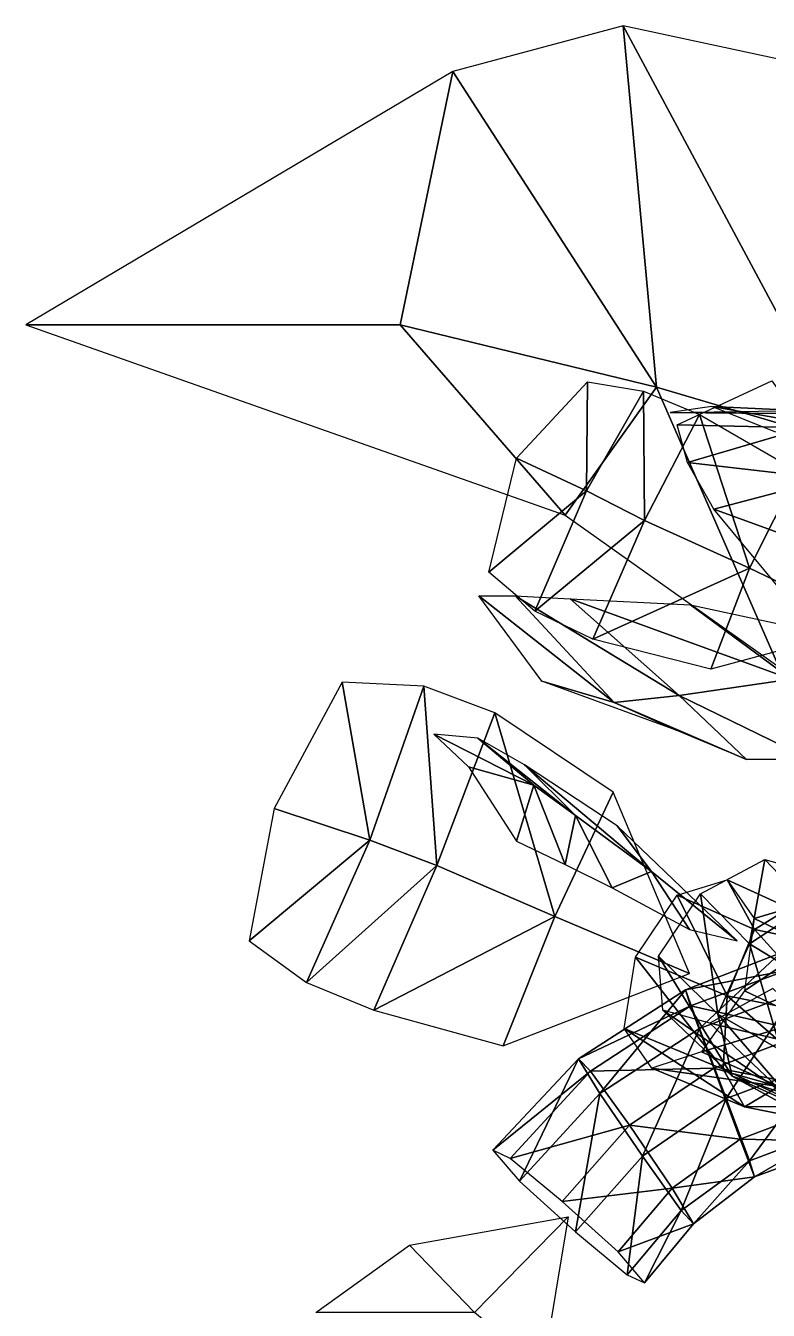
# Model space of a CAD drawing. Extents: x -6.8 to 6.8, y -29 to 29.
# Drawn here: x -3.982 to -2.159, y 25.085 to 28.24 of the extents above; entities that cross this region are included whole.
import ezdxf

# ---------------------------------------------------------------- set-up
doc = ezdxf.new("R2010")
doc.units = 0

msp = doc.modelspace()

# ---------------------------------------------------------------- linework, layer by layer
at = {"layer": 'flower_stems1', "color": 3}
for points in [[(-2.20495, 25.9848, -10.28741), (-2.32495, 26.10729, -10.40496), (-2.16741, 26.19232, -10.47491)], [(-2.20495, 25.9848, -10.28741), (-2.16741, 26.19232, -10.47491), (-2.05993, 26.07983, -10.36993)], [(-2.05993, 26.07983, -10.36993), (-2.16741, 26.19232, -10.47491), (-2.05242, 26.15979, -10.62243)], [(-2.19293, 26.01983, -9.56994), (-2.38244, 26.10479, -9.70996), (-2.25994, 26.14233, -9.85241)], [(-2.19293, 26.01983, -9.56994), (-2.25994, 26.14233, -9.85241), (-2.10742, 26.07232, -9.73242)], [(-2.10742, 26.07232, -9.73242), (-2.25994, 26.14233, -9.85241), (-2.19372, 26.0473, -10.00244)], [(-2.25994, 25.85729, -9.49743), (-2.48492, 25.95233, -9.65747), (-2.38244, 26.10479, -9.70996)], [(-2.28247, 25.81231, -10.30767), (-2.42871, 25.95483, -10.45245), (-2.32495, 26.10729, -10.40496)], [(-2.25994, 25.85729, -9.49743), (-2.38244, 26.10479, -9.70996), (-2.19293, 26.01983, -9.56994)], [(-2.28247, 25.81231, -10.30767), (-2.32495, 26.10729, -10.40496), (-2.20495, 25.9848, -10.28741)], [(-2.07745, 25.90728, -10.14495), (-2.20495, 25.9848, -10.28741), (-2.05993, 26.07983, -10.36993)], [(-2.10742, 26.07232, -9.73242), (-2.19372, 26.0473, -10.00244), (-2.05242, 25.98028, -9.89245)], [(-1.96997, 25.9743, -9.46746), (-2.19293, 26.01983, -9.56994), (-2.10742, 26.07232, -9.73242)], [(-2.05242, 25.98028, -9.89245), (-2.19372, 26.0473, -10.00244), (-2.21746, 25.86981, -10.07244)], [(-1.99743, 25.8048, -9.38244), (-2.25994, 25.85729, -9.49743), (-2.19293, 26.01983, -9.56994)], [(-1.99743, 25.8048, -9.38244), (-2.19293, 26.01983, -9.56994), (-1.96997, 25.9743, -9.46746)], [(-2.12744, 25.72308, -10.13244), (-2.28247, 25.81231, -10.30767), (-2.20495, 25.9848, -10.28741)], [(-2.05242, 25.98028, -9.89245), (-2.21746, 25.86981, -10.07244), (-2.06494, 25.7973, -9.95245)], [(-2.12744, 25.72308, -10.13244), (-2.20495, 25.9848, -10.28741), (-2.07745, 25.90728, -10.14495)], [(-2.26995, 25.6773, -9.56018), (-2.51245, 25.77734, -9.72741), (-2.48492, 25.95233, -9.65747)], [(-2.26995, 25.6773, -9.56018), (-2.48492, 25.95233, -9.65747), (-2.25994, 25.85729, -9.49743)], [(-2.24743, 25.65979, -10.41741), (-2.42871, 25.95483, -10.45245), (-2.28247, 25.81231, -10.30767)], [(-2.24743, 25.65979, -10.41741), (-2.41741, 25.82232, -10.58996), (-2.42871, 25.95483, -10.45245)], [(-2.12994, 25.96179, -9.62243), (-2.36242, 25.87231, -9.62493), (-2.32745, 25.77734, -9.78491)], [(-2.11492, 25.91979, -9.43493), (-2.36242, 25.87231, -9.62493), (-2.12994, 25.96179, -9.62243)], [(-2.12994, 25.96179, -9.62243), (-2.32745, 25.77734, -9.78491), (-2.09246, 25.8648, -9.78491)], [(-2.11492, 25.91979, -9.43493), (-2.34997, 25.83233, -9.43743), (-2.36242, 25.87231, -9.62493)], [(-2.05993, 25.76733, -9.33496), (-2.34997, 25.83233, -9.43743), (-2.11492, 25.91979, -9.43493)], [(-2.36242, 25.87231, -9.62493), (-2.62493, 25.70233, -9.61492), (-2.57244, 25.6173, -9.77746)], [(-2.34997, 25.83233, -9.43743), (-2.62493, 25.70233, -9.61492), (-2.36242, 25.87231, -9.62493)], [(-2.36242, 25.87231, -9.62493), (-2.57244, 25.6173, -9.77746), (-2.32745, 25.77734, -9.78491)], [(-1.97497, 25.71307, -10.63745), (-2.14746, 25.87481, -10.81042), (-2.30242, 25.78979, -10.73742)], [(-2.09246, 25.8648, -9.78491), (-2.32745, 25.77734, -9.78491), (-2.26245, 25.60479, -9.82995)], [(-2.06494, 25.7973, -9.95245), (-2.21746, 25.86981, -10.07244), (-2.32244, 25.71929, -10.01995)], [(-1.98992, 25.62231, -9.43743), (-2.26995, 25.6773, -9.56018), (-2.25994, 25.85729, -9.49743)], [(-2.09246, 25.8648, -9.78491), (-2.26245, 25.60479, -9.82995), (-2.02746, 25.69232, -9.82745)], [(-1.98992, 25.62231, -9.43743), (-2.25994, 25.85729, -9.49743), (-1.99743, 25.8048, -9.38244)], [(-2.34997, 25.83233, -9.43743), (-2.59497, 25.6723, -9.42742), (-2.62493, 25.70233, -9.61492)], [(-2.29241, 25.6798, -9.33496), (-2.59497, 25.6723, -9.42742), (-2.34997, 25.83233, -9.43743)], [(-2.11993, 25.6173, -10.55493), (-2.41741, 25.82232, -10.58996), (-2.24743, 25.65979, -10.41741)], [(-2.11993, 25.6173, -10.55493), (-2.30242, 25.78979, -10.73742), (-2.41741, 25.82232, -10.58996)], [(-2.05993, 25.76733, -9.33496), (-2.29241, 25.6798, -9.33496), (-2.34997, 25.83233, -9.43743)], [(-2.06494, 25.55981, -10.21246), (-2.28247, 25.81231, -10.30767), (-2.12744, 25.72308, -10.13244)], [(-2.06494, 25.55981, -10.21246), (-2.24743, 25.65979, -10.41741), (-2.28247, 25.81231, -10.30767)], [(-2.32745, 25.77734, -9.78491), (-2.57244, 25.6173, -9.77746), (-2.46746, 25.4638, -9.81994)], [(-2.21746, 25.58483, -9.71746), (-2.51245, 25.77734, -9.72741), (-2.26995, 25.6773, -9.56018)], [(-2.21746, 25.58483, -9.71746), (-2.44494, 25.6798, -9.87744), (-2.51245, 25.77734, -9.72741)], [(-2.32745, 25.77734, -9.78491), (-2.46746, 25.4638, -9.81994), (-2.26245, 25.60479, -9.82995)], [(-2.06494, 25.7973, -9.95245), (-2.32244, 25.71929, -10.01995), (-2.13244, 25.63482, -9.88244)], [(-1.97497, 25.71307, -10.63745), (-2.30242, 25.78979, -10.73742), (-2.11993, 25.6173, -10.55493)], [(-1.99243, 25.59478, -9.37744), (-2.29241, 25.6798, -9.33496), (-2.05993, 25.76733, -9.33496)], [(-2.13244, 25.63482, -9.88244), (-2.32244, 25.71929, -10.01995), (-2.44494, 25.6798, -9.87744)], [(-2.59497, 25.6723, -9.42742), (-2.83496, 25.47808, -9.59246), (-2.62493, 25.70233, -9.61492)], [(-2.62493, 25.70233, -9.61492), (-2.83496, 25.47808, -9.59246), (-2.76995, 25.40234, -9.75494)], [(-2.62493, 25.70233, -9.61492), (-2.76995, 25.40234, -9.75494), (-2.57244, 25.6173, -9.77746)], [(-2.02746, 25.69232, -9.82745), (-2.26245, 25.60479, -9.82995), (-2.20495, 25.45233, -9.72741)], [(-2.02746, 25.69232, -9.82745), (-2.20495, 25.45233, -9.72741), (-1.97247, 25.53979, -9.72491)], [(-2.59497, 25.6723, -9.42742), (-2.79241, 25.45733, -9.40747), (-2.83496, 25.47808, -9.59246)], [(-2.49993, 25.53979, -9.32745), (-2.79241, 25.45733, -9.40747), (-2.59497, 25.6723, -9.42742)], [(-2.29241, 25.6798, -9.33496), (-2.49993, 25.53979, -9.32745), (-2.59497, 25.6723, -9.42742)], [(-2.22747, 25.50482, -9.37994), (-2.49993, 25.53979, -9.32745), (-2.29241, 25.6798, -9.33496)], [(-2.13244, 25.63482, -9.88244), (-2.44494, 25.6798, -9.87744), (-2.21746, 25.58483, -9.71746)], [(-1.99243, 25.59478, -9.37744), (-2.22747, 25.50482, -9.37994), (-2.29241, 25.6798, -9.33496)], [(-1.95495, 25.53228, -9.60241), (-2.26995, 25.6773, -9.56018), (-1.98992, 25.62231, -9.43743)], [(-1.95495, 25.53228, -9.60241), (-2.21746, 25.58483, -9.71746), (-2.26995, 25.6773, -9.56018)], [(-1.92633, 25.51483, -10.33496), (-2.24743, 25.65979, -10.41741), (-2.06494, 25.55981, -10.21246)], [(-1.92633, 25.51483, -10.33496), (-2.11993, 25.6173, -10.55493), (-2.24743, 25.65979, -10.41741)], [(-1.90997, 25.58734, -9.77996), (-2.13244, 25.63482, -9.88244), (-2.21746, 25.58483, -9.71746)], [(-2.57244, 25.6173, -9.77746), (-2.76995, 25.40234, -9.75494), (-2.63244, 25.27734, -9.80291)], [(-2.57244, 25.6173, -9.77746), (-2.63244, 25.27734, -9.80291), (-2.46746, 25.4638, -9.81994)], [(-2.26245, 25.60479, -9.82995), (-2.46746, 25.4638, -9.81994), (-2.37243, 25.32983, -9.71997)], [(-2.26245, 25.60479, -9.82995), (-2.37243, 25.32983, -9.71997), (-2.20495, 25.45233, -9.72741)], [(-1.95745, 25.49981, -9.53991), (-2.22747, 25.50482, -9.37994), (-1.99243, 25.59478, -9.37744)], [(-1.90997, 25.58734, -9.77996), (-2.21746, 25.58483, -9.71746), (-1.95495, 25.53228, -9.60241)], [(-2.49993, 25.53979, -9.32745), (-2.66497, 25.35229, -9.31018), (-2.79241, 25.45733, -9.40747)], [(-2.39495, 25.38482, -9.36993), (-2.66497, 25.35229, -9.31018), (-2.49993, 25.53979, -9.32745)], [(-2.22747, 25.50482, -9.37994), (-2.39495, 25.38482, -9.36993), (-2.49993, 25.53979, -9.32745)], [(-1.97247, 25.53979, -9.72491), (-2.20495, 25.45233, -9.72741), (-2.19219, 25.41229, -9.53991)], [(-1.97247, 25.53979, -9.72491), (-2.19219, 25.41229, -9.53991), (-1.95745, 25.49981, -9.53991)], [(-2.19219, 25.41229, -9.53991), (-2.39495, 25.38482, -9.36993), (-2.22747, 25.50482, -9.37994)], [(-1.95745, 25.49981, -9.53991), (-2.19219, 25.41229, -9.53991), (-2.22747, 25.50482, -9.37994)], [(-2.46746, 25.4638, -9.81994), (-2.63244, 25.27734, -9.80291), (-2.50494, 25.1723, -9.70245)], [(-2.46746, 25.4638, -9.81994), (-2.50494, 25.1723, -9.70245), (-2.37243, 25.32983, -9.71997)], [(-2.20495, 25.45233, -9.72741), (-2.37243, 25.32983, -9.71997), (-2.34246, 25.2973, -9.53247)], [(-2.20495, 25.45233, -9.72741), (-2.34246, 25.2973, -9.53247), (-2.19219, 25.41229, -9.53991)], [(-2.19219, 25.41229, -9.53991), (-2.34246, 25.2973, -9.53247), (-2.39495, 25.38482, -9.36993)], [(-2.39495, 25.38482, -9.36993), (-2.52746, 25.22808, -9.35491), (-2.66497, 25.35229, -9.31018)], [(-2.34246, 25.2973, -9.53247), (-2.52746, 25.22808, -9.35491), (-2.39495, 25.38482, -9.36993)], [(-2.37243, 25.32983, -9.71997), (-2.50494, 25.1723, -9.70245), (-2.46246, 25.15234, -9.51745)], [(-2.37243, 25.32983, -9.71997), (-2.46246, 25.15234, -9.51745), (-2.34246, 25.2973, -9.53247)], [(-2.34246, 25.2973, -9.53247), (-2.46246, 25.15234, -9.51745), (-2.52746, 25.22808, -9.35491)]]:
    msp.add_3dface(points, dxfattribs=at)
at = {"layer": 'flowers0', "color": 1}
for points in [[(-2.77746, 27.1773, -9.54742), (-2.60247, 27.3648, -9.63494), (-2.60491, 27.09729, -9.47991)], [(-2.60491, 27.09729, -9.47991), (-2.60247, 27.3648, -9.63494), (-2.46496, 27.34234, -9.60742)], [(-2.06744, 27.25231, -11.25744), (-2.38244, 27.25982, -11.26495), (-2.14996, 27.3673, -11.39746)], [(-2.60491, 27.09729, -9.47991), (-2.46496, 27.34234, -9.60742), (-2.46246, 27.02484, -9.46997)], [(-2.46246, 27.02484, -9.46997), (-2.46496, 27.34234, -9.60742), (-2.32745, 27.28479, -9.57995)], [(-1.87243, 27.28479, -11.68743), (-2.29742, 27.3048, -11.33746), (-2.39996, 27.28979, -11.59246)], [(-1.87243, 27.28479, -11.68743), (-2.39996, 27.28979, -11.59246), (-2.07495, 27.29479, -11.96246)], [(-2.14245, 27.2423, -11.11993), (-2.29742, 27.3048, -11.33746), (-1.72497, 27.20483, -11.47491)], [(-1.72497, 27.20483, -11.47491), (-2.29742, 27.3048, -11.33746), (-1.87243, 27.28479, -11.68743)], [(-2.46246, 27.02484, -9.46997), (-2.32745, 27.28479, -9.57995), (-2.20495, 26.90728, -9.45996)], [(-2.06744, 27.25231, -11.25744), (-2.35742, 27.16729, -11.13244), (-2.38244, 27.25982, -11.26495)], [(-2.20495, 26.90728, -9.45996), (-2.32745, 27.28479, -9.57995), (-2.08496, 27.14483, -9.53491)], [(-2.00994, 27.12731, -11.17492), (-2.35742, 27.16729, -11.13244), (-2.06744, 27.25231, -11.25744)], [(-2.60491, 27.09729, -9.47991), (-2.84497, 26.89733, -9.51245), (-2.77746, 27.1773, -9.54742)], [(-2.29241, 27.0523, -11.04266), (-2.35742, 27.16729, -11.13244), (-2.00994, 27.12731, -11.17492)], [(-2.20495, 26.90728, -9.45996), (-2.08496, 27.14483, -9.53491), (-1.90747, 26.76483, -9.45745)], [(-2.29241, 27.0523, -11.04266), (-2.00994, 27.12731, -11.17492), (-1.89495, 26.90728, -11.03741)], [(-2.60491, 27.09729, -9.47991), (-2.73242, 26.8023, -9.44744), (-2.84497, 26.89733, -9.51245)], [(-2.46246, 27.02484, -9.46997), (-2.73242, 26.8023, -9.44744), (-2.60491, 27.09729, -9.47991)], [(-2.12243, 26.84729, -10.90496), (-2.29241, 27.0523, -11.04266), (-1.89495, 26.90728, -11.03741)], [(-2.58996, 26.73278, -9.42492), (-2.73242, 26.8023, -9.44744), (-2.46246, 27.02484, -9.46997)], [(-2.58996, 26.73278, -9.42492), (-2.46246, 27.02484, -9.46997), (-2.20495, 26.90728, -9.45996)], [(-2.29992, 26.65979, -9.40246), (-2.58996, 26.73278, -9.42492), (-2.20495, 26.90728, -9.45996)], [(-1.90747, 26.76483, -9.45745), (-2.29992, 26.65979, -9.40246), (-2.20495, 26.90728, -9.45996)], [(-2.71496, 26.62982, -10.91741), (-2.86993, 26.83984, -10.64746), (-2.53747, 26.57733, -10.70996)], [(-2.53747, 26.57733, -10.70996), (-2.86993, 26.83984, -10.64746), (-2.77996, 26.83984, -10.46997)], [(-2.53747, 26.57733, -10.70996), (-2.77996, 26.83984, -10.46997), (-2.37744, 26.59478, -10.55792)], [(-2.37744, 26.59478, -10.55792), (-2.77996, 26.83984, -10.46997), (-2.64495, 26.83233, -10.31292)], [(-2.37744, 26.59478, -10.55792), (-2.64495, 26.83233, -10.31292), (-2.10247, 26.63482, -10.27496)], [(-2.10247, 26.63482, -10.27496), (-2.64495, 26.83233, -10.31292), (-2.34997, 26.81732, -10.0487)], [(-2.10247, 26.63482, -10.27496), (-2.34997, 26.81732, -10.0487), (-1.77996, 26.69482, -9.95495)], [(-2.53747, 26.57733, -10.70996), (-2.38494, 26.50982, -11.11492), (-2.71496, 26.62982, -10.91741)], [(-2.05493, 26.43731, -10.82995), (-2.37744, 26.59478, -10.55792), (-2.10247, 26.63482, -10.27496)], [(-3.13745, 26.2398, -10.31994), (-3.20495, 26.62731, -10.27996), (-3.37243, 26.31732, -10.36743)], [(-3.13745, 26.2398, -10.31994), (-3.00494, 26.6173, -10.24743), (-3.20495, 26.62731, -10.27996)], [(-2.97247, 26.1773, -10.22991), (-3.00494, 26.6173, -10.24743), (-3.13745, 26.2398, -10.31994)], [(-2.82995, 26.5523, -10.17242), (-3.00494, 26.6173, -10.24743), (-2.97247, 26.1773, -10.22991)], [(-2.37744, 26.59478, -10.55792), (-2.21246, 26.43731, -10.98992), (-2.53747, 26.57733, -10.70996)], [(-2.53747, 26.57733, -10.70996), (-2.21246, 26.43731, -10.98992), (-2.38494, 26.50982, -11.11492)], [(-2.05493, 26.43731, -10.82995), (-2.21246, 26.43731, -10.98992), (-2.37744, 26.59478, -10.55792)], [(-2.82995, 26.5523, -10.17242), (-2.97247, 26.1773, -10.22991), (-2.68292, 26.0523, -10.06744)], [(-2.53997, 26.35729, -10.03491), (-2.82995, 26.5523, -10.17242), (-2.68292, 26.0523, -10.06744)], [(-2.73492, 26.37481, -11.05596), (-2.97991, 26.49981, -10.90246), (-2.89495, 26.41979, -11.16741)], [(-2.73492, 26.37481, -11.05596), (-2.87243, 26.4898, -10.78247), (-2.97991, 26.49981, -10.90246)], [(-2.75744, 26.4248, -10.68743), (-2.87243, 26.4898, -10.78247), (-2.63244, 26.2998, -10.95996)], [(-2.63244, 26.2998, -10.95996), (-2.87243, 26.4898, -10.78247), (-2.73492, 26.37481, -11.05596)], [(-2.89495, 26.41979, -11.16741), (-2.77746, 26.2373, -11.32745), (-2.73492, 26.37481, -11.05596)], [(-2.75744, 26.4248, -10.68743), (-2.63244, 26.2998, -10.95996), (-2.44543, 26.16229, -10.79766)], [(-2.52996, 26.27484, -10.56744), (-2.75744, 26.4248, -10.68743), (-2.44543, 26.16229, -10.79766)], [(-2.73492, 26.37481, -11.05596), (-2.77746, 26.2373, -11.32745), (-2.65747, 26.1798, -11.27996)], [(-2.73492, 26.37481, -11.05596), (-2.65747, 26.1798, -11.27996), (-2.63244, 26.2998, -10.95996)], [(-2.35247, 25.91229, -9.86492), (-2.53997, 26.35729, -10.03491), (-2.68292, 26.0523, -10.06744)], [(-3.37243, 26.31732, -10.36743), (-3.43347, 25.9923, -10.30322), (-3.13745, 26.2398, -10.31994)], [(-2.63244, 26.2998, -10.95996), (-2.65747, 26.1798, -11.27996), (-2.54241, 26.12231, -11.19995)], [(-2.63244, 26.2998, -10.95996), (-2.54241, 26.12231, -11.19995), (-2.44543, 26.16229, -10.79766)], [(-2.23492, 25.9923, -10.60742), (-2.52996, 26.27484, -10.56744), (-2.44543, 26.16229, -10.79766)], [(-3.13745, 26.2398, -10.31994), (-3.43347, 25.9923, -10.30322), (-3.29241, 25.88983, -10.25994)], [(-3.13745, 26.2398, -10.31994), (-3.29241, 25.88983, -10.25994), (-2.97247, 26.1773, -10.22991)], [(-2.97247, 26.1773, -10.22991), (-3.29241, 25.88983, -10.25994), (-3.12744, 25.82232, -10.19995)], [(-2.97247, 26.1773, -10.22991), (-3.12744, 25.82232, -10.19995), (-2.68292, 26.0523, -10.06744)], [(-2.44543, 26.16229, -10.79766), (-2.54241, 26.12231, -11.19995), (-2.35247, 26.01983, -11.01495)], [(-2.44543, 26.16229, -10.79766), (-2.35247, 26.01983, -11.01495), (-2.23492, 25.9923, -10.60742)], [(-2.68292, 26.0523, -10.06744), (-3.12744, 25.82232, -10.19995), (-2.80993, 25.73431, -10.06744)], [(-2.68292, 26.0523, -10.06744), (-2.80993, 25.73431, -10.06744), (-2.35247, 25.91229, -9.86492)], [(-2.87994, 25.07983, -9.55346), (-3.03997, 25.24481, -9.39996), (-2.64996, 25.31481, -9.55645)], [(-2.64996, 25.31481, -9.55645), (-2.71246, 24.93981, -9.71246), (-2.87994, 25.07983, -9.55346)], [(-2.87994, 25.07983, -9.55346), (-3.26995, 25.07983, -9.40747), (-3.03997, 25.24481, -9.39996)]]:
    msp.add_3dface(points, dxfattribs=at)
at = {"layer": 'leaves2', "color": 3}
for points in [[(-2.51495, 28.2398, -12.40747), (-2.93347, 28.12731, -13.16992), (-2.43292, 27.35229, -12.60992)], [(-2.12243, 28.15484, -11.68743), (-2.51495, 28.2398, -12.40747), (-1.96496, 27.21405, -11.95996)], [(-1.96496, 27.21405, -11.95996), (-2.51495, 28.2398, -12.40747), (-2.43292, 27.35229, -12.60992)], [(-2.93347, 28.12731, -13.16992), (-3.98242, 27.50482, -13.77746), (-3.06243, 27.50482, -13.38494)], [(-2.43292, 27.35229, -12.60992), (-2.93347, 28.12731, -13.16992), (-3.06243, 27.50482, -13.38494)], [(-3.98242, 27.50482, -13.77746), (-2.65747, 27.03729, -13.59246), (-3.06243, 27.50482, -13.38494)], [(-3.06243, 27.50482, -13.38494), (-2.65747, 27.03729, -13.59246), (-2.43292, 27.35229, -12.60992)], [(-2.43292, 27.35229, -12.60992), (-2.65747, 27.03729, -13.59246), (-2.13244, 26.66479, -13.01245)], [(-2.13244, 26.66479, -13.01245), (-1.96496, 27.21405, -11.95996), (-2.43292, 27.35229, -12.60992)]]:
    msp.add_3dface(points, dxfattribs=at)

doc.saveas('drawing.dxf')
